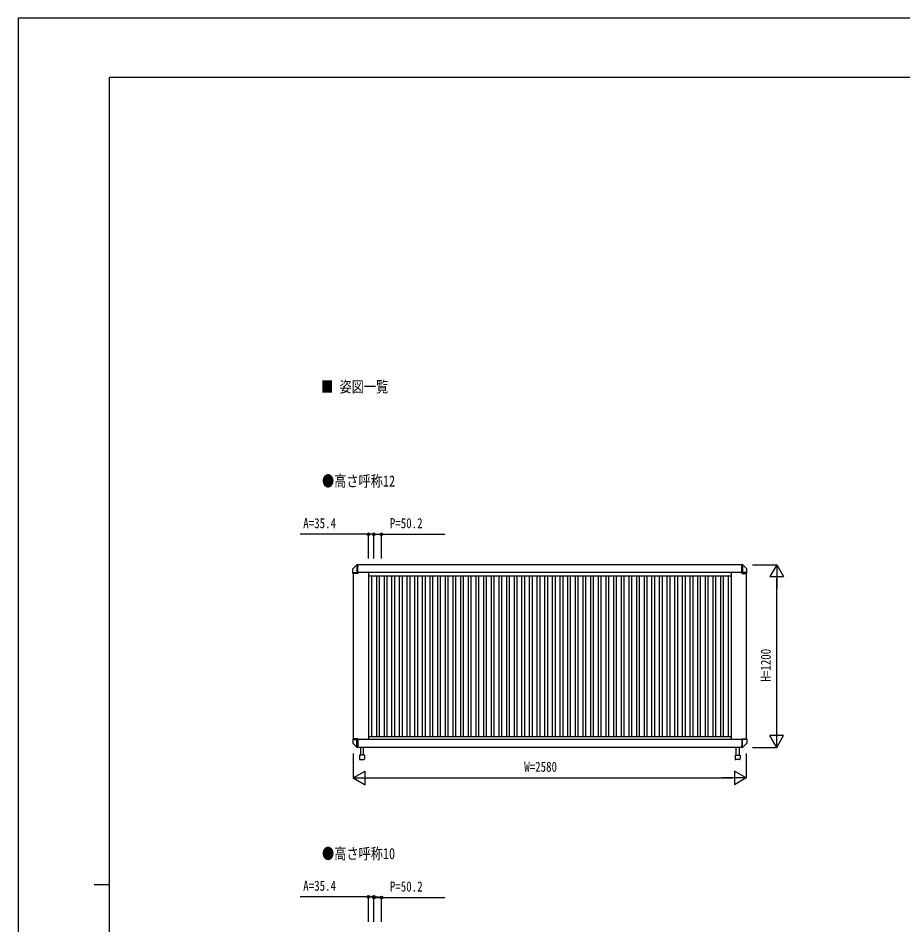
# Model space of a CAD drawing. Units: millimetres, scale not verified. Extents: x -8410 to 8410, y -5940 to 5940.
# Drawn here: x -8410 to -2602, y -16 to 5940 of the extents above; entities that cross this region are included whole.
import ezdxf
from ezdxf.enums import TextEntityAlignment as Align

# ---------------------------------------------------------------- set-up
doc = ezdxf.new("R2010")
doc.units = ezdxf.units.MM
doc.header["$LTSCALE"] = 30
for name, color, linetype in [('0-1_USER1', 3, 'Continuous'), ('0-2_YKK_A1', 4, 'Continuous'), ('0-3_YKK_D', 6, 'Continuous'), ('0-4_YKK_ZWAK', 7, 'Continuous')]:
    doc.layers.add(name, color=color, linetype=linetype)
doc.styles.add('ＭＳ ゴシック', font='')
doc.styles.get('ＭＳ ゴシック').set_extended_font_data('MS Gothic')

msp = doc.modelspace()

# ---------------------------------------------------------------- linework, layer by layer
at = {"layer": '0-2_YKK_A1'}
for p, q in [((-6212.46, 2315.72), (-6212.46, 2322.76)), ((-6186.66, 2349.35), (-6211.74, 2324.52)), ((-6186.64, 2349.34), (-6186.64, 2349.32)), ((-6185.68, 2350.05), (-6185.68, 2313.5)), ((-6180.96, 2350.3), (-6185.01, 2350.09)), ((-6185.01, 2350.05), (-6185.01, 2350.07)), ((-6180.96, 2344.37), (-6180.96, 2350.3)), ((-3658.96, 2350), (-6180.96, 2350)), ((-6180.96, 2344.37), (-6180.96, 2339.67)), ((-6180.96, 2313.5), (-6180.96, 2339.67)), ((-3658.96, 2350.3), (-3654.91, 2350.09)), ((-3658.96, 2344.37), (-3658.96, 2350.3)), ((-3658.96, 2344.37), (-3658.96, 2339.67)), ((-3658.96, 2313.5), (-3658.96, 2339.67)), ((-3654.91, 2350.05), (-3654.91, 2350.07)), ((-3654.24, 2350.05), (-3654.24, 2313.5)), ((-3653.28, 2349.34), (-3653.28, 2349.32)), ((-3653.26, 2349.35), (-3628.18, 2324.52)), ((-3627.46, 2315.72), (-3627.46, 2322.76)), ((-6212.46, 2305.58), (-6212.46, 2315.72)), ((-6212.46, 2298), (-6212.46, 2305.58)), ((-6212.46, 2294), (-6212.46, 2298)), ((-6212.46, 2298), (-6186.05, 2298)), ((-6210.6, 2293), (-6211.46, 2293)), ((-6180.96, 2293), (-6210.6, 2293)), ((-6209.96, 2293), (-6209.96, 1207)), ((-6185.87, 2298), (-6186.05, 2298)), ((-6185.87, 2298), (-6180.96, 2298)), ((-6180.96, 2298), (-6180.96, 2313.5)), ((-3658.96, 2298), (-6180.96, 2298)), ((-6180.96, 2294), (-6180.96, 2298)), ((-6180.96, 2294), (-6180.96, 2293)), ((-6109.96, 2298), (-6109.96, 1201)), ((-6109.96, 2278), (-3729.96, 2278)), ((-6090.56, 2278), (-6090.56, 1222)), ((-6058.56, 2278), (-6058.56, 1222)), ((-6040.36, 2278), (-6040.36, 1222)), ((-6008.36, 2278), (-6008.36, 1222)), ((-5990.16, 2278), (-5990.16, 1222)), ((-5958.16, 2278), (-5958.16, 1222)), ((-5939.96, 2278), (-5939.96, 1222)), ((-5907.96, 2278), (-5907.96, 1222)), ((-5889.76, 2278), (-5889.76, 1222)), ((-5857.76, 2278), (-5857.76, 1222)), ((-5839.56, 2278), (-5839.56, 1222)), ((-5807.56, 2278), (-5807.56, 1222)), ((-5789.36, 2278), (-5789.36, 1222)), ((-5757.36, 2278), (-5757.36, 1222)), ((-5739.16, 2278), (-5739.16, 1222)), ((-5707.16, 2278), (-5707.16, 1222)), ((-5688.96, 2278), (-5688.96, 1222)), ((-5656.96, 2278), (-5656.96, 1222)), ((-5638.76, 2278), (-5638.76, 1222)), ((-5606.76, 2278), (-5606.76, 1222)), ((-5588.56, 2278), (-5588.56, 1222)), ((-5556.56, 2278), (-5556.56, 1222)), ((-5538.36, 2278), (-5538.36, 1222)), ((-5506.36, 2278), (-5506.36, 1222)), ((-5488.16, 2278), (-5488.16, 1222)), ((-5456.16, 2278), (-5456.16, 1222)), ((-5437.96, 2278), (-5437.96, 1222)), ((-5405.96, 2278), (-5405.96, 1222)), ((-5387.76, 2278), (-5387.76, 1222)), ((-5355.76, 2278), (-5355.76, 1222)), ((-5337.56, 2278), (-5337.56, 1222)), ((-5305.56, 2278), (-5305.56, 1222)), ((-5287.36, 2278), (-5287.36, 1222)), ((-5255.36, 2278), (-5255.36, 1222)), ((-5237.16, 2278), (-5237.16, 1222)), ((-5205.16, 2278), (-5205.16, 1222)), ((-5186.96, 2278), (-5186.96, 1222)), ((-5154.96, 2278), (-5154.96, 1222)), ((-5136.76, 2278), (-5136.76, 1222)), ((-5104.76, 2278), (-5104.76, 1222)), ((-5086.56, 2278), (-5086.56, 1222)), ((-5054.56, 2278), (-5054.56, 1222)), ((-5036.36, 2278), (-5036.36, 1222)), ((-5004.36, 2278), (-5004.36, 1222)), ((-4986.16, 2278), (-4986.16, 1222)), ((-4954.16, 2278), (-4954.16, 1222)), ((-4935.96, 2278), (-4935.96, 1222)), ((-4903.96, 2278), (-4903.96, 1222)), ((-4885.76, 2278), (-4885.76, 1222)), ((-4853.76, 2278), (-4853.76, 1222)), ((-4835.56, 2278), (-4835.56, 1222)), ((-4803.56, 2278), (-4803.56, 1222)), ((-4785.36, 2278), (-4785.36, 1222)), ((-4753.36, 2278), (-4753.36, 1222)), ((-4735.16, 2278), (-4735.16, 1222)), ((-4703.16, 2278), (-4703.16, 1222)), ((-4684.96, 2278), (-4684.96, 1222)), ((-4652.96, 2278), (-4652.96, 1222)), ((-4634.76, 2278), (-4634.76, 1222)), ((-4602.76, 2278), (-4602.76, 1222)), ((-4584.56, 2278), (-4584.56, 1222)), ((-4552.56, 2278), (-4552.56, 1222)), ((-4534.36, 2278), (-4534.36, 1222)), ((-4502.36, 2278), (-4502.36, 1222)), ((-4484.16, 2278), (-4484.16, 1222)), ((-4452.16, 2278), (-4452.16, 1222)), ((-4433.96, 2278), (-4433.96, 1222)), ((-4401.96, 2278), (-4401.96, 1222)), ((-4383.76, 2278), (-4383.76, 1222)), ((-4351.76, 2278), (-4351.76, 1222)), ((-4333.56, 2278), (-4333.56, 1222)), ((-4301.56, 2278), (-4301.56, 1222)), ((-4283.36, 2278), (-4283.36, 1222)), ((-4251.36, 2278), (-4251.36, 1222)), ((-4233.16, 2278), (-4233.16, 1222)), ((-4201.16, 2278), (-4201.16, 1222)), ((-4182.96, 2278), (-4182.96, 1222)), ((-4150.96, 2278), (-4150.96, 1222)), ((-4132.76, 2278), (-4132.76, 1222)), ((-4100.76, 2278), (-4100.76, 1222)), ((-4082.56, 2278), (-4082.56, 1222)), ((-4050.56, 2278), (-4050.56, 1222)), ((-4032.36, 2278), (-4032.36, 1222)), ((-4000.36, 2278), (-4000.36, 1222)), ((-3982.16, 2278), (-3982.16, 1222)), ((-3950.16, 2278), (-3950.16, 1222)), ((-3931.96, 2278), (-3931.96, 1222)), ((-3899.96, 2278), (-3899.96, 1222)), ((-3881.76, 2278), (-3881.76, 1222)), ((-3849.76, 2278), (-3849.76, 1222)), ((-3831.56, 2278), (-3831.56, 1222)), ((-3799.56, 2278), (-3799.56, 1222)), ((-3781.36, 2278), (-3781.36, 1222)), ((-3749.36, 2278), (-3749.36, 1222)), ((-3729.96, 2298), (-3729.96, 1202)), ((-3658.96, 2298), (-3658.96, 2313.5)), ((-3658.96, 2294), (-3658.96, 2298)), ((-3654.05, 2298), (-3658.96, 2298)), ((-3658.96, 2294), (-3658.96, 2293)), ((-3658.96, 2293), (-3629.32, 2293)), ((-3654.05, 2298), (-3653.87, 2298)), ((-3627.46, 2298), (-3653.87, 2298)), ((-3629.96, 2293), (-3629.96, 1207)), ((-3629.32, 2293), (-3628.46, 2293)), ((-3627.46, 2305.58), (-3627.46, 2315.72)), ((-3627.46, 2298), (-3627.46, 2305.58)), ((-3627.46, 2294), (-3627.46, 2298)), ((-6212.46, 1206), (-6212.46, 1202)), ((-6212.46, 1202), (-6212.46, 1194.42)), ((-6212.46, 1202), (-6186.05, 1202)), ((-6212.46, 1194.42), (-6212.46, 1184.28)), ((-6210.6, 1207), (-6211.46, 1207)), ((-6180.96, 1207), (-6210.6, 1207)), ((-6185.87, 1202), (-6186.05, 1202)), ((-6185.87, 1202), (-6180.96, 1202)), ((-6180.96, 1206), (-6180.96, 1207)), ((-6180.96, 1206), (-6180.96, 1202)), ((-3658.96, 1202), (-6180.96, 1202)), ((-6180.96, 1202), (-6180.96, 1186.5)), ((-6109.96, 1222), (-3729.96, 1222)), ((-3658.96, 1207), (-3629.32, 1207)), ((-3658.96, 1206), (-3658.96, 1207)), ((-3658.96, 1206), (-3658.96, 1202)), ((-3658.96, 1202), (-3658.96, 1186.5)), ((-3654.05, 1202), (-3658.96, 1202)), ((-3654.05, 1202), (-3653.87, 1202)), ((-3627.46, 1202), (-3653.87, 1202)), ((-3629.32, 1207), (-3628.46, 1207)), ((-3627.46, 1206), (-3627.46, 1202)), ((-3627.46, 1202), (-3627.46, 1194.42)), ((-3627.46, 1194.42), (-3627.46, 1184.28)), ((-6212.46, 1184.28), (-6212.46, 1177.24)), ((-6186.66, 1150.65), (-6211.74, 1175.48)), ((-6186.64, 1150.66), (-6186.64, 1150.68)), ((-6185.68, 1149.95), (-6185.68, 1186.5)), ((-6185.01, 1149.95), (-6185.01, 1149.93)), ((-6180.96, 1149.7), (-6185.01, 1149.91)), ((-6180.96, 1186.5), (-6180.96, 1160.33)), ((-6180.96, 1155.63), (-6180.96, 1160.33)), ((-6180.96, 1155.63), (-6180.96, 1149.7)), ((-3658.96, 1150), (-6180.96, 1150)), ((-6162.46, 1150), (-6162.46, 1100)), ((-6143.46, 1100), (-6143.46, 1150)), ((-3696.46, 1100), (-3696.46, 1150)), ((-3677.46, 1150), (-3677.46, 1100)), ((-3658.96, 1186.5), (-3658.96, 1160.33)), ((-3658.96, 1155.63), (-3658.96, 1160.33)), ((-3658.96, 1155.63), (-3658.96, 1149.7)), ((-3658.96, 1149.7), (-3654.91, 1149.91)), ((-3654.91, 1149.95), (-3654.91, 1149.93)), ((-3654.24, 1149.95), (-3654.24, 1186.5)), ((-3653.28, 1150.66), (-3653.28, 1150.68)), ((-3653.26, 1150.65), (-3628.18, 1175.48)), ((-3627.46, 1184.28), (-3627.46, 1177.24)), ((-6169.51, 1099), (-6169.51, 1074)), ((-6137.41, 1100), (-6168.51, 1100)), ((-6136.41, 1099), (-6136.41, 1074)), ((-3703.51, 1099), (-3703.51, 1074)), ((-3702.51, 1100), (-3671.41, 1100)), ((-3670.41, 1099), (-3670.41, 1074)), ((-6165.51, 1070), (-6140.41, 1070)), ((-3674.41, 1070), (-3699.51, 1070))]:
    msp.add_line(p, q, dxfattribs=at)
for points in [[(-6185.68, 2313.4), (-6185.69, 2312.64), (-6185.73, 2309.06), (-6185.77, 2305.52), (-6185.8, 2303.22), (-6185.83, 2300.97), (-6185.86, 2298.62), (-6185.87, 2298)], [(-3654.24, 2313.4), (-3654.23, 2312.64), (-3654.19, 2309.06), (-3654.15, 2305.52), (-3654.12, 2303.22), (-3654.09, 2300.97), (-3654.06, 2298.62), (-3654.05, 2298)], [(-6185.68, 1186.6), (-6185.69, 1187.36), (-6185.73, 1190.94), (-6185.77, 1194.48), (-6185.8, 1196.78), (-6185.83, 1199.03), (-6185.86, 1201.38), (-6185.87, 1202)], [(-3654.24, 1186.6), (-3654.23, 1187.36), (-3654.19, 1190.94), (-3654.15, 1194.48), (-3654.12, 1196.78), (-3654.09, 1199.03), (-3654.06, 1201.38), (-3654.05, 1202)]]:
    msp.add_lwpolyline(points, dxfattribs=at)
for centre, radius, start, end in [((-6209.96, 2322.76), 2.5, 135.33594, 180), ((-6184.88, 2347.59), 2.5, 93.12962, 135.58389), ((-3655.04, 2347.59), 2.5, 44.41611, 86.87038), ((-3629.96, 2322.76), 2.5, 0, 44.66406), ((-6211.46, 2294), 1, 180, 270), ((-3628.46, 2294), 1, 270, 0), ((-6211.46, 1206), 1, 90, 180), ((-3628.46, 1206), 1, 0, 90), ((-6209.96, 1177.24), 2.5, 180, 224.66406), ((-6184.88, 1152.41), 2.5, 224.41611, 266.87038), ((-3655.04, 1152.41), 2.5, 273.12962, 315.58389), ((-3629.96, 1177.24), 2.5, 315.33594, 0), ((-6168.51, 1099), 1, 90, 180), ((-6165.51, 1074), 4, 180, 270), ((-6140.41, 1074), 4, 270, 0), ((-6137.41, 1099), 1, 0, 90), ((-3702.51, 1099), 1, 90, 180), ((-3699.51, 1074), 4, 180, 270), ((-3674.41, 1074), 4, 270, 0), ((-3671.41, 1099), 1, 0, 90)]:
    msp.add_arc(centre, radius, start, end, dxfattribs=at)
at = {"layer": '0-3_YKK_D'}
for p, q in [((-6109.96, 2550), (-6558.76, 2550)), ((-6109.96, 2391), (-6109.96, 2551)), ((-6074.56, 2550), (-6109.96, 2550)), ((-6074.56, 2391), (-6074.56, 2551)), ((-6074.56, 2391), (-6074.56, 2551)), ((-6074.56, 2550), (-6040.56, 2550)), ((-6024.36, 2391), (-6024.36, 2551)), ((-3588.96, 2350), (-3428.96, 2350)), ((-3429.96, 2350), (-3474.96, 2272.06)), ((-3429.96, 2350), (-3384.96, 2272.06)), ((-3429.96, 2350), (-3429.96, 2194.12)), ((-3474.96, 2272.06), (-3384.96, 2272.06)), ((-3429.96, 1240), (-3429.96, 2260)), ((-3429.96, 1150), (-3429.96, 1305.88)), ((-3429.96, 1150), (-3474.96, 1227.94)), ((-3384.96, 1227.94), (-3474.96, 1227.94)), ((-3429.96, 1150), (-3384.96, 1227.94)), ((-3588.96, 1150), (-3428.96, 1150)), ((-6209.96, 1109), (-6209.96, 949)), ((-3629.96, 1109), (-3629.96, 949)), ((-6209.96, 950), (-6132.02, 995)), ((-6132.02, 905), (-6132.02, 995)), ((-3629.96, 950), (-3707.9, 995)), ((-3707.9, 995), (-3707.9, 905)), ((-6209.96, 950), (-6132.02, 905)), ((-6209.96, 950), (-6054.08, 950)), ((-6119.96, 950), (-3719.96, 950)), ((-3629.96, 950), (-3785.84, 950)), ((-3629.96, 950), (-3707.9, 905)), ((-6109.96, 168.47), (-6558.76, 168.47)), ((-6109.96, 4.79), (-6109.96, 169.47)), ((-6074.56, 168.47), (-6109.96, 168.47)), ((-6074.56, 4.79), (-6074.56, 169.47)), ((-6074.56, 168.47), (-6040.56, 168.47)), ((-6074.56, 4.79), (-6074.56, 164.79)), ((-6024.36, 4.79), (-6024.36, 164.79))]:
    msp.add_line(p, q, dxfattribs=at)
for points in [[(-6074.56, 2550), (-6024.36, 2550), (-5609.56, 2550)], [(-6074.56, 163.79), (-6024.36, 163.79), (-5609.56, 163.79)]]:
    msp.add_lwpolyline(points, dxfattribs=at)
for centre in [(-6109.96, 2550), (-6074.56, 2550), (-6074.56, 2550), (-6024.36, 2550), (-6109.96, 168.47), (-6074.56, 168.47), (-6074.56, 163.79), (-6024.36, 163.79)]:
    msp.add_circle(centre, 8.5, dxfattribs=at)
at = {"layer": '0-4_YKK_ZWAK'}
for p, q in [((7790.04, 5550), (-7809.96, 5550)), ((-7809.96, -5050), (-7809.96, 5550)), ((-7909.96, 250), (-7809.96, 250))]:
    msp.add_line(p, q, dxfattribs=at)
msp.add_lwpolyline([(-8410, -5940), (8410, -5940), (8410, 5940), (-8410, 5940)], close=True, dxfattribs=at)

# ---------------------------------------------------------------- texts
at = {"layer": '0-1_USER1', "style": 'ＭＳ ゴシック', "width": 0.8}
for s, p in [('■ 姿図一覧', (-6420.67, 3460)), ('●高さ呼称12', (-6415.33, 2841)), ('●高さ呼称10', (-6415.33, 394))]:
    msp.add_text(s, height=73.31, dxfattribs=at).set_placement(p, align=Align.BOTTOM_LEFT)
at = {"layer": '0-3_YKK_D', "style": 'ＭＳ ゴシック', "width": 0.8}
for s, p in [('A=35.4', (-6538.76, 2570)), ('P=50.2', (-5970.36, 2570)), ('W=2580', (-5087.96, 970)), ('A=35.4', (-6538.76, 188.47)), ('P=50.2', (-5970.36, 183.79))]:
    msp.add_text(s, height=65.98, dxfattribs=at).set_placement(p, align=Align.BOTTOM_LEFT)
msp.add_text('H=1200', height=65.98, rotation=90, dxfattribs=at).set_placement((-3449.96, 1582), align=Align.BOTTOM_LEFT)

doc.saveas('drawing.dxf')
